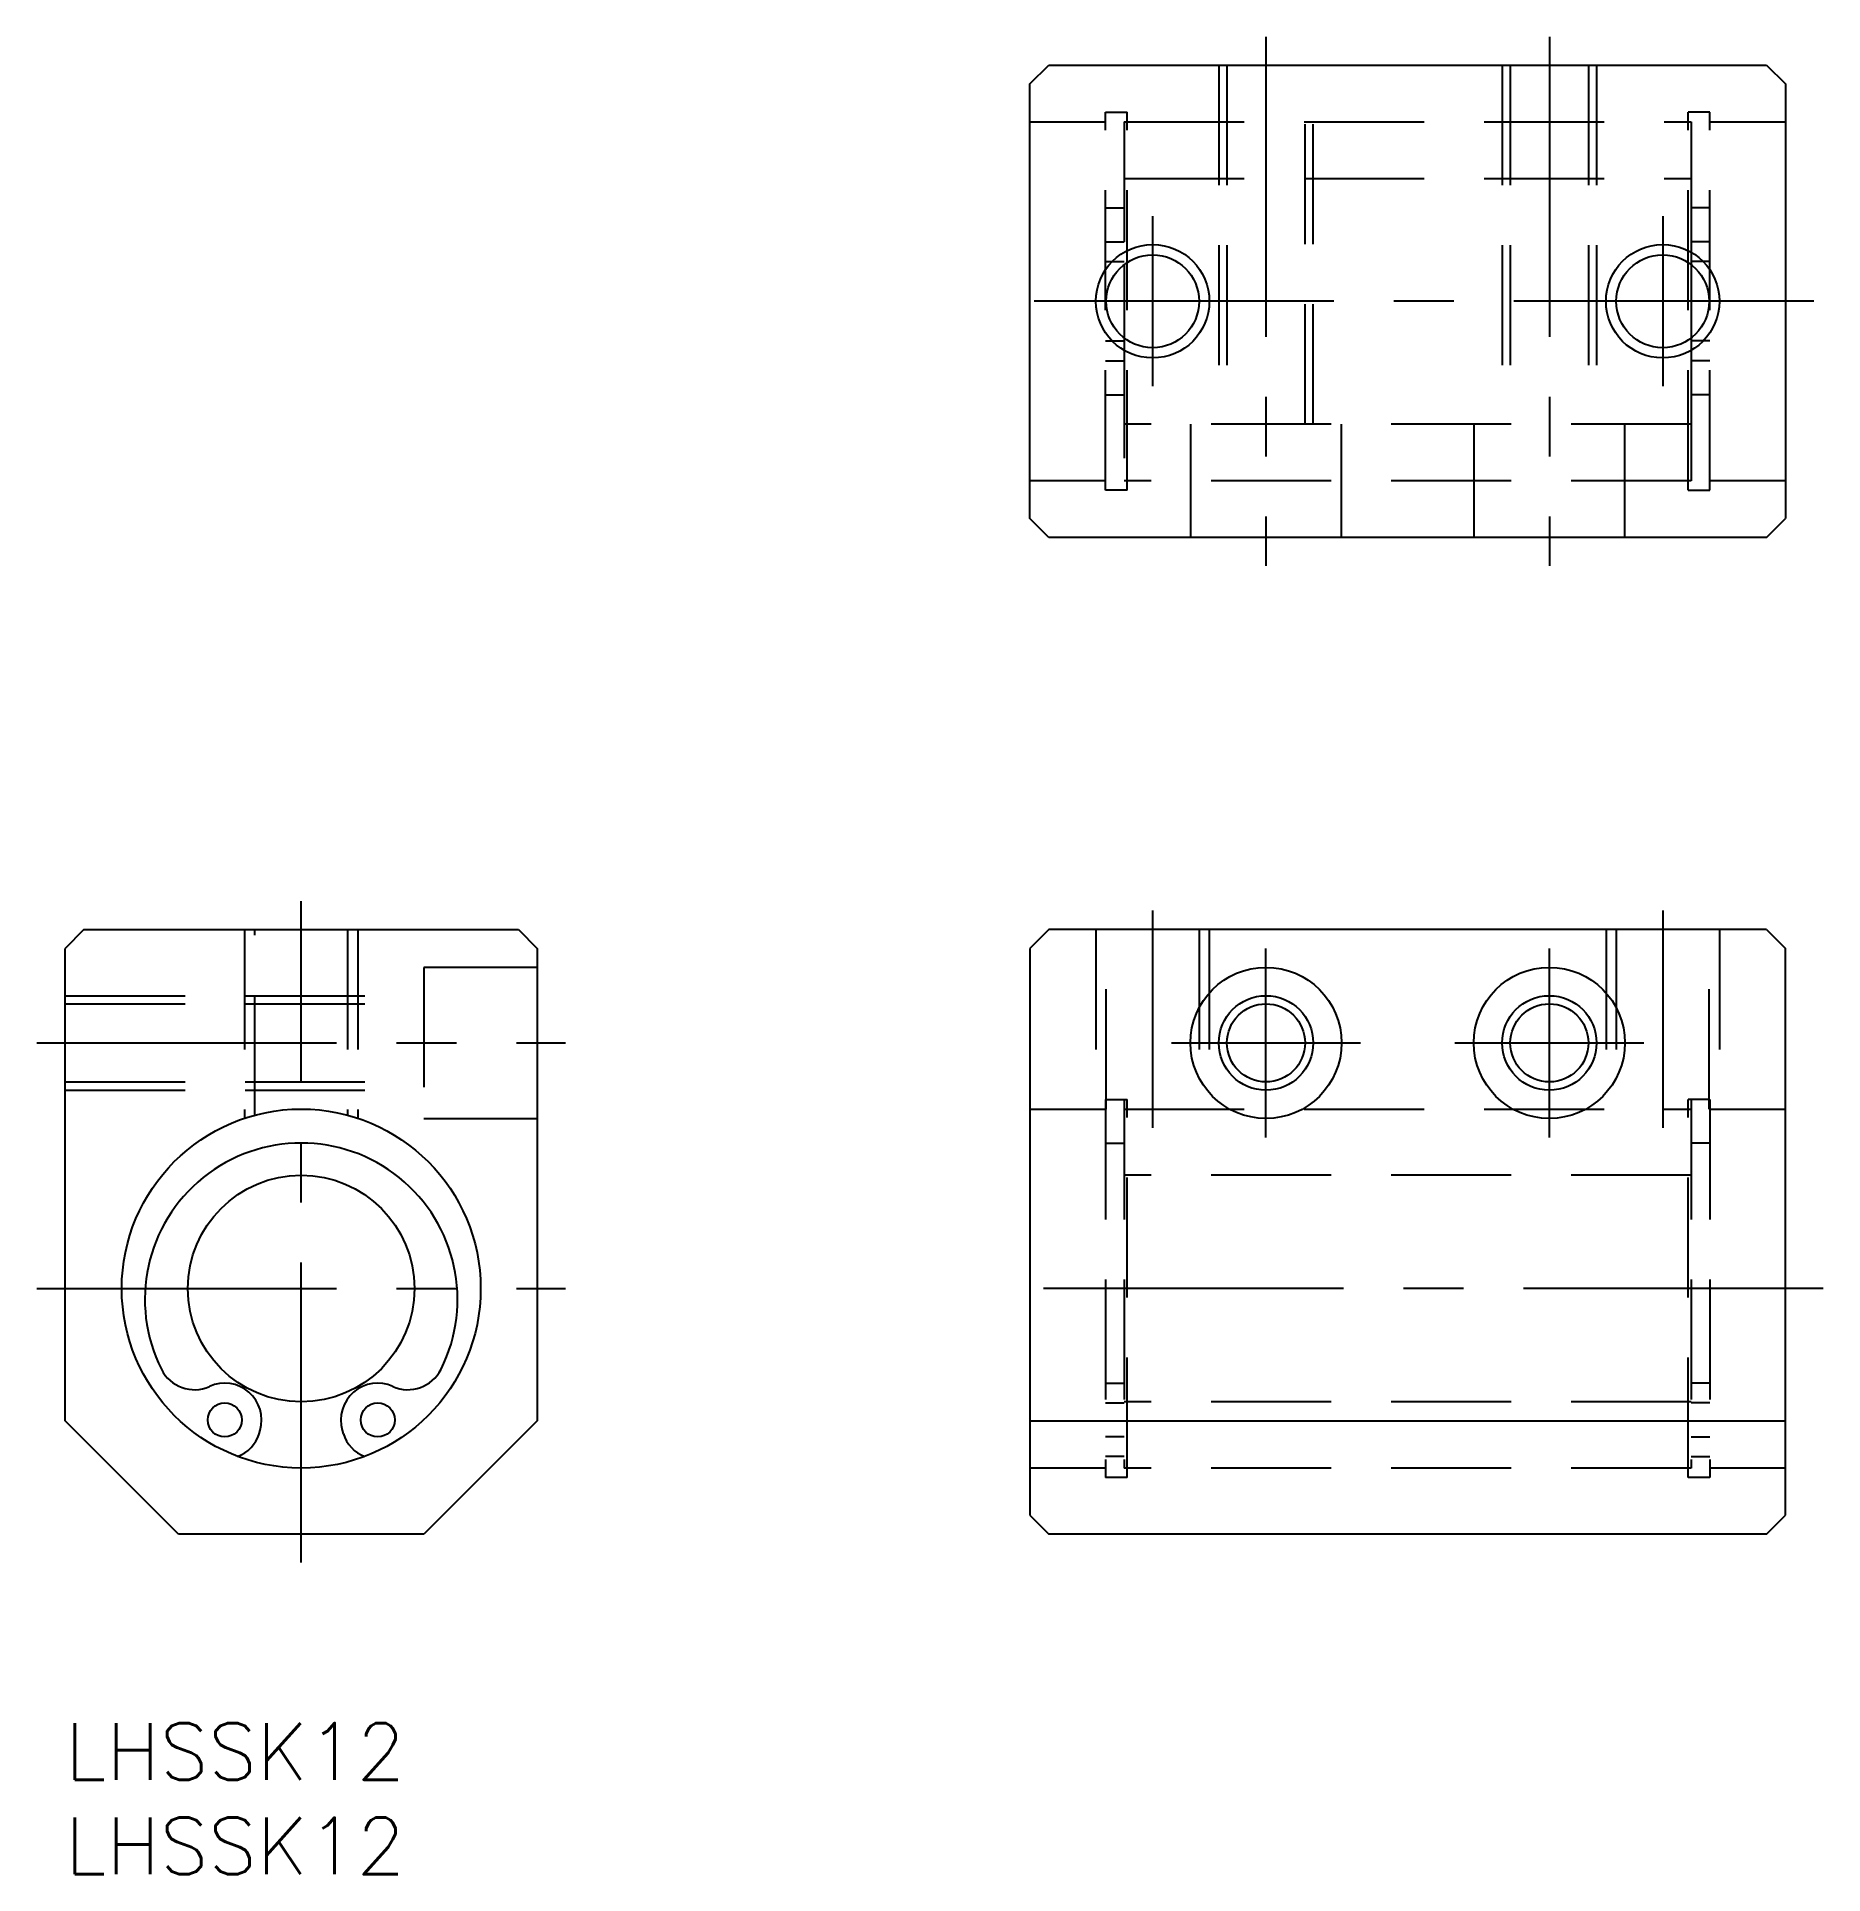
# Model space of a CAD drawing. Extents: x -1.5 to 93.1, y -8 to 89.3.
import ezdxf

# ---------------------------------------------------------------- set-up
doc = ezdxf.new("R2010")
doc.units = 0
doc.header["$LTSCALE"] = 0.5
doc.linetypes.add('CENTER', pattern=[50.8, 31.75, -6.35, 6.35, -6.35])
doc.linetypes.add('DASHED', pattern=[19.05, 12.7, -6.35])
for name, color, linetype in [('MSM_CENTER', 1, 'CENTER'), ('MSM_CONTINUOUS', 7, 'CONTINUOUS'), ('MSM_DASHED', 4, 'DASHED'), ('MSM_NARROW', 5, 'CONTINUOUS'), ('MSM_PART_NUMBER', 7, 'CONTINUOUS')]:
    doc.layers.add(name, color=color, linetype=linetype)
doc.styles.get("Standard").update_dxf_attribs({"font": 'txt.shx', "height": 3, "bigfont": 'bigfont.shx'})

# ---------------------------------------------------------------- blocks, each defined once
blk = doc.blocks.new('*U10')
at = {"layer": 'MSM_PART_NUMBER'}
blk.add_text('LHSSK12', height=3, dxfattribs=at).set_placement((0, -3))
blk = doc.blocks.new('*U11')
at = {"layer": 'MSM_PART_NUMBER'}
blk.add_text('LHSSK12', height=3, dxfattribs=at).set_placement((0, -8))

msp = doc.modelspace()

# ---------------------------------------------------------------- linework, layer by layer
at = {"layer": 'MSM_CENTER'}
for p, q in [((63.574, 89.253), (63.574, 61.253)), ((78.574, 89.253), (78.574, 61.253)), ((57.574, 79.753), (57.574, 70.753)), ((84.574, 79.753), (84.574, 70.753)), ((92.574, 75.253), (49.574, 75.253)), ((12.5, 8.5), (12.5, 43.5)), ((57.574, 43), (57.574, 31.5)), ((84.574, 43), (84.574, 31.5)), ((63.574, 31), (63.574, 41)), ((78.574, 31), (78.574, 41)), ((-1.5, 36), (26.5, 36)), ((58.574, 36), (68.574, 36)), ((73.574, 36), (83.574, 36)), ((-1.5, 23), (26.5, 23)), ((93.074, 23), (49.074, 23))]:
    msp.add_line(p, q, dxfattribs=at)
at = {"layer": 'MSM_CONTINUOUS'}
for p, q in [((51.074, 86.753), (52.074, 87.753)), ((52.074, 87.753), (90.074, 87.753)), ((90.074, 87.753), (91.074, 86.753)), ((51.074, 63.753), (51.074, 86.753)), ((91.074, 86.753), (91.074, 63.753)), ((86.074, 84.753), (86.074, 77.201)), ((56.074, 77.201), (56.074, 73.305)), ((86.074, 73.305), (86.074, 65.753)), ((52.074, 62.753), (51.074, 63.753)), ((90.074, 62.753), (91.074, 63.753)), ((90.074, 62.753), (52.074, 62.753)), ((1, 42), (0, 41)), ((1, 42), (24, 42)), ((24, 42), (25, 41)), ((52.074, 42), (51.074, 41)), ((90.074, 42), (52.074, 42)), ((90.074, 42), (91.074, 41)), ((0, 16), (0, 41)), ((25, 41), (25, 16)), ((51.074, 41), (51.074, 11)), ((91.074, 11), (91.074, 41)), ((6, 10), (0, 16)), ((25, 16), (19, 10)), ((51.074, 16), (91.074, 16)), ((10.27, 15.317), (10.323, 15.499)), ((14.677, 15.499), (14.73, 15.317)), ((51.074, 11), (52.074, 10)), ((90.074, 10), (91.074, 11)), ((19, 10), (6, 10)), ((90.074, 10), (52.074, 10))]:
    msp.add_line(p, q, dxfattribs=at)
for centre, radius in [((57.574, 75.253), 2.458), ((84.574, 75.253), 2.458), ((63.574, 36), 4), ((78.574, 36), 4), ((63.574, 36), 2.067), ((78.574, 36), 2.067), ((12.5, 23), 9.5), ((12.5, 23), 6), ((8.45, 16.043), 0.9), ((16.55, 16.043), 0.9)]:
    msp.add_circle(centre, radius, dxfattribs=at)
for centre, radius, start, end in [((12.5, 22.425), 8.275, 333.43518, 206.56482), ((6.843, 19.596), 1.95, 206.56482, 294.338), ((18.157, 19.596), 1.95, 245.662, 333.43518), ((8.45, 16.043), 1.95, 343.81287, 114.338), ((16.55, 16.043), 1.95, 65.66199, 196.18713), ((8.541, 15.819), 1.8, 289.08738, 343.81287), ((16.459, 15.819), 1.8, 196.18713, 250.91262)]:
    msp.add_arc(centre, radius, start, end, dxfattribs=at)
at = {"layer": 'MSM_DASHED'}
for p, q in [((61.074, 87.753), (61.074, 68.753)), ((61.507, 87.753), (61.507, 68.753)), ((65.641, 68.753), (65.641, 87.753)), ((66.074, 68.753), (66.074, 87.753)), ((76.074, 87.753), (76.074, 68.753)), ((76.507, 87.753), (76.507, 68.753)), ((80.641, 87.753), (80.641, 68.753)), ((81.074, 87.753), (81.074, 68.753)), ((51.074, 84.753), (55.074, 84.753)), ((55.074, 85.253), (56.224, 85.253)), ((55.074, 65.253), (55.074, 85.253)), ((56.074, 84.753), (86.074, 84.753)), ((56.074, 84.753), (56.074, 77.201)), ((56.224, 65.253), (56.224, 85.253)), ((85.924, 65.253), (85.924, 85.253)), ((87.074, 85.253), (85.924, 85.253)), ((87.074, 65.253), (87.074, 85.253)), ((87.074, 84.753), (91.074, 84.753)), ((56.074, 81.753), (86.074, 81.753)), ((55.074, 80.203), (56.074, 80.203)), ((87.074, 80.203), (86.074, 80.203)), ((55.074, 78.403), (56.074, 78.403)), ((87.074, 78.403), (86.074, 78.403)), ((55.074, 77.353), (56.074, 77.353)), ((87.074, 77.353), (86.074, 77.353)), ((86.074, 77.201), (86.074, 73.305)), ((55.074, 73.153), (56.074, 73.153)), ((56.074, 73.305), (56.074, 65.753)), ((87.074, 73.153), (86.074, 73.153)), ((55.074, 72.103), (56.074, 72.103)), ((87.074, 72.103), (86.074, 72.103)), ((55.074, 70.303), (56.074, 70.303)), ((87.074, 70.303), (86.074, 70.303)), ((86.074, 68.753), (56.074, 68.753)), ((59.574, 68.753), (59.574, 62.753)), ((67.574, 62.753), (67.574, 68.753)), ((74.574, 68.753), (74.574, 62.753)), ((82.574, 62.753), (82.574, 68.753)), ((55.074, 65.753), (51.074, 65.753)), ((56.224, 65.253), (55.074, 65.253)), ((86.074, 65.753), (56.074, 65.753)), ((85.924, 65.253), (87.074, 65.253)), ((91.074, 65.753), (87.074, 65.753)), ((9.5, 42), (9.5, 32.014)), ((10.042, 32.176), (10.042, 42)), ((14.958, 42), (14.958, 32.176)), ((15.5, 42), (15.5, 32.014)), ((54.574, 42), (54.574, 32.5)), ((55.116, 32.5), (55.116, 42)), ((60.033, 42), (60.033, 32.5)), ((60.574, 42), (60.574, 32.5)), ((81.574, 42), (81.574, 32.5)), ((81.574, 42), (81.574, 32.5)), ((82.116, 42), (82.116, 32.5)), ((87.033, 32.5), (87.033, 42)), ((87.574, 42), (87.574, 32.5)), ((19, 40), (19, 32)), ((25, 40), (19, 40)), ((0, 38.5), (19, 38.5)), ((0, 38.067), (19, 38.067)), ((0, 33.933), (19, 33.933)), ((0, 33.5), (19, 33.5)), ((51.074, 32.5), (55.074, 32.5)), ((55.074, 33), (56.224, 33)), ((55.074, 33), (55.074, 13)), ((56.074, 33), (56.074, 13.5)), ((56.074, 32.5), (86.074, 32.5)), ((56.224, 13), (56.224, 33)), ((87.074, 33), (85.924, 33)), ((85.924, 13), (85.924, 33)), ((86.074, 33), (86.074, 13.5)), ((87.074, 33), (87.074, 13)), ((87.074, 32.5), (91.074, 32.5)), ((19, 32), (25, 32)), ((55.074, 30.7), (56.074, 30.7)), ((87.074, 30.7), (86.074, 30.7)), ((86.074, 29), (56.074, 29)), ((55.074, 17.993), (56.074, 17.993)), ((87.074, 17.993), (86.074, 17.993)), ((55.074, 16.943), (56.074, 16.943)), ((86.074, 17), (56.074, 17)), ((87.074, 16.943), (86.074, 16.943)), ((56.074, 15.143), (55.074, 15.143)), ((86.074, 15.143), (87.074, 15.143)), ((56.074, 14.118), (55.074, 14.118)), ((86.074, 14.118), (87.074, 14.118)), ((55.074, 13.5), (51.074, 13.5)), ((56.224, 13), (55.074, 13)), ((86.074, 13.5), (56.074, 13.5)), ((87.074, 13), (85.924, 13)), ((91.074, 13.5), (87.074, 13.5))]:
    msp.add_line(p, q, dxfattribs=at)
at = {"layer": 'MSM_NARROW'}
for centre, radius in [((57.574, 75.253), 3), ((84.574, 75.253), 3), ((63.574, 36), 2.5), ((78.574, 36), 2.5)]:
    msp.add_circle(centre, radius, dxfattribs=at)

# ---------------------------------------------------------------- block references
at = {"layer": 'MSM_CONTINUOUS'}
for name in ['*U10', '*U11']:
    msp.add_blockref(name, (0, 0), dxfattribs=at)

doc.saveas('drawing.dxf')
